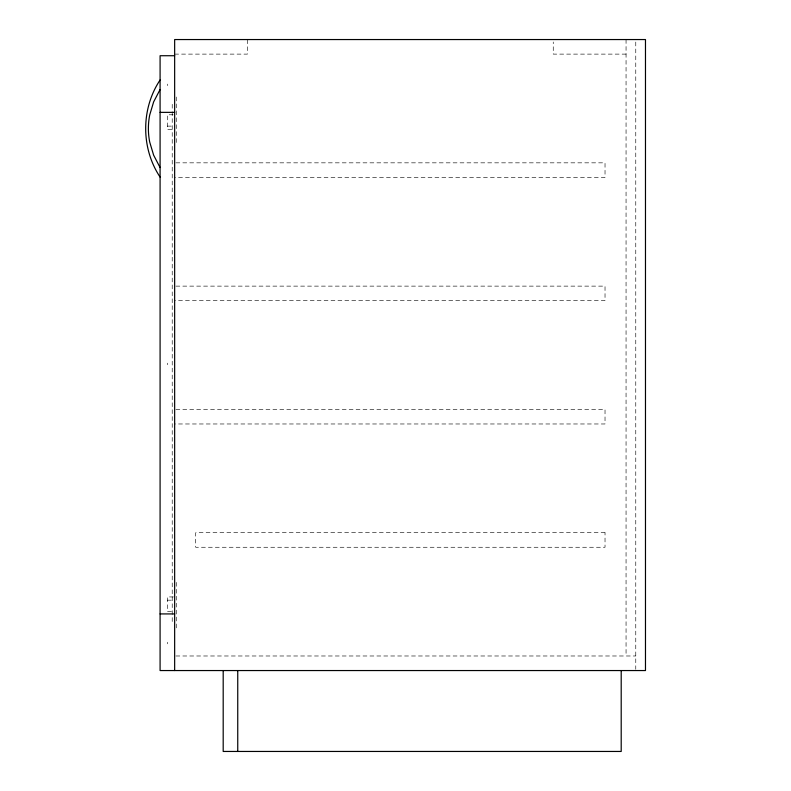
<?xml version="1.0" encoding="UTF-8"?>
<svg xmlns="http://www.w3.org/2000/svg" width="791" height="791" viewBox="0 0 791 791"><rect width="100%" height="100%" fill="white"/><g stroke="black" fill="none" stroke-linecap="round" stroke-linejoin="round"><path stroke-width="0.59" stroke-dasharray="3.96 2.97" d="M174.653 54.114L247.454 54.114L247.454 39.55M626.057 54.114L553.255 54.114L553.255 41.972M173.15 114.784L167.366 114.784L167.366 129.348L173.437 129.348M167.366 126.115L173.15 126.115M175.879 162.837L605.026 162.837L605.026 177.402L174.653 177.402M175.879 286.124L605.026 286.124L605.026 300.689L174.653 300.689M175.879 409.412L605.026 409.412L605.026 423.976L174.653 423.976M173.437 596.938L167.366 596.938L167.366 611.492L173.15 611.492M167.366 600.171L173.15 600.171M175.879 655.986L635.766 655.986M635.766 42.022L635.766 669.334M626.057 39.55L626.057 655.986M176.264 96.986L176.264 143.913M176.264 582.374L176.264 629.29M172.22 104.264L172.22 110.443M172.22 111.679L172.22 622.013M167.366 84.044L167.366 85.665M167.366 363.138L167.366 364.76M167.366 642.243L167.366 643.854M605.026 532.699L195.684 532.699L195.684 547.263L605.026 547.263L605.026 532.699"/><path stroke-width="1.19" d="M160.089 80C140.887 108.723 140.887 148.352 160.089 177.075M160.089 89.512L153.642 101.881L149.707 115.011A69.657 69.657 0 0 0 149.707 142.064L153.642 155.194L160.089 167.563M174.653 55.726L160.089 55.726L160.089 670.55L645.476 670.55L645.476 39.55L174.653 39.55L174.653 670.55M160.089 112.362L174.653 112.362M160.089 613.925L174.653 613.925M621.202 670.55L621.202 751.45L223.191 751.45L223.191 670.55M237.745 670.55L237.745 751.45"/></g></svg>
